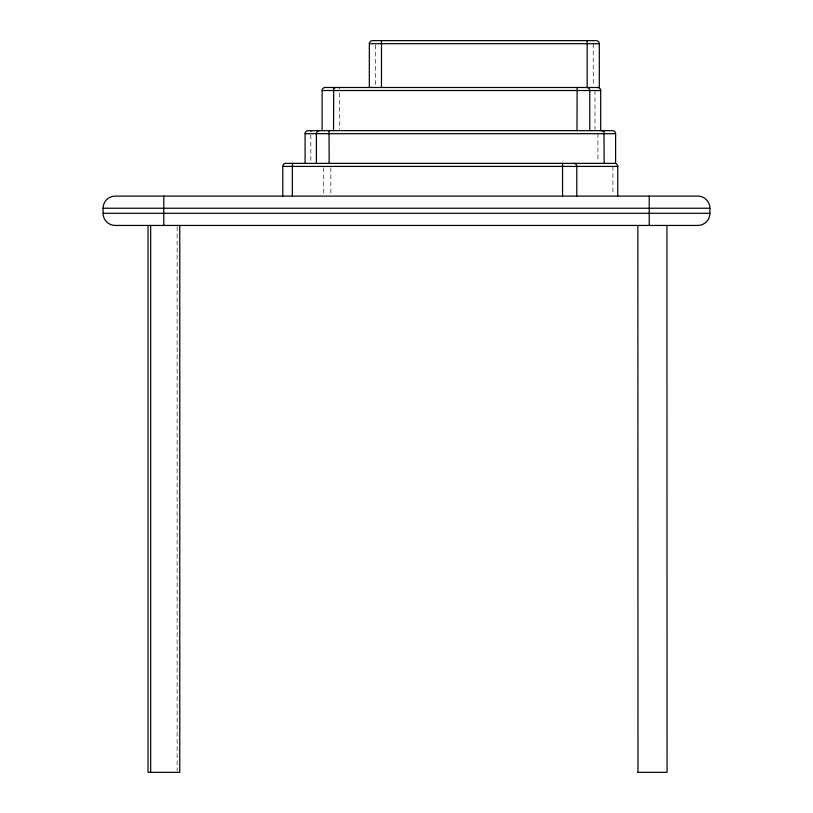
<?xml version="1.0" encoding="UTF-8"?>
<svg xmlns="http://www.w3.org/2000/svg" width="813" height="813" viewBox="0 0 813 813"><rect width="100%" height="100%" fill="white"/><g stroke="black" fill="none" stroke-linecap="round" stroke-linejoin="round"><path stroke-width="0.61" stroke-dasharray="4.07 3.05" d="M612.951 166.411L612.951 193.616M597.911 133.688L597.911 162.143M594.984 90.517L594.984 129.399M593.246 43.689L593.246 86.239M375.403 44.939L375.403 86.239M339.438 93.028L339.438 129.399M330.861 167.651L330.861 193.616M323.737 167.651L323.737 193.616M310.82 134.928L310.82 162.143M177.132 226.715L177.132 771.08"/><path stroke-width="1.22" d="M310.881 131.34L310.973 130.669M333.706 87.499L333.543 130.659M577.128 87.499L576.976 130.659M369.336 87.489L369.336 43.689L599.313 43.689L599.313 87.489L325.129 87.489M322.121 130.659L322.121 90.517L600.705 90.517L600.695 130.659M305.088 163.372L305.088 133.688L615.614 133.688L615.614 163.372L285.607 163.372M282.568 166.411L617.85 166.411M103.078 208.23L709.922 208.23L709.922 213.311A12.134 12.134 0 0 1 697.788 225.445L115.212 225.445A12.134 12.134 0 0 1 103.078 213.311L103.078 208.23A12.134 12.134 0 0 1 115.212 196.096L697.788 196.096A12.134 12.134 0 0 1 709.922 208.23M103.078 213.311L709.922 213.311M637.859 772.35L667.056 772.35L666.945 225.445M339.275 87.499L339.367 88.16M603.988 130.669L604.14 163.372M329.021 130.669L329.163 163.372M649.231 196.096L649.231 225.445M637.859 225.445L637.971 772.35M617.738 196.096L617.738 166.411A3.039 2.978 -90 0 0 614.76 163.372M589.781 130.659L589.781 90.517A3.039 3.028 0 0 0 586.752 87.489M587.169 40.66L587.169 87.489M576.793 196.096L576.793 166.411A3.039 2.978 90 0 0 573.815 163.372M562.535 196.096L562.535 166.411A3.039 0.589 90 0 1 563.124 163.372M381.47 40.66L381.47 87.489M316.399 163.372L316.399 133.688A3.039 3.028 0 0 1 319.428 130.659M292.355 196.096L292.355 166.411A3.039 0.589 90 0 1 292.944 163.372M282.792 196.096L282.792 166.411A3.039 2.978 90 0 1 285.769 163.372M179.764 225.445L179.764 772.35L148.037 772.35L148.037 225.445M163.769 196.096L163.769 225.445M150.679 225.445L150.679 772.35M322.111 90.517A3.039 3.028 0 0 1 325.149 87.489M597.667 87.489A3.039 3.028 0 0 1 600.695 90.517M334.153 88.17A3.039 3.028 0 0 1 336.064 87.489M305.078 133.688A3.039 3.028 0 0 1 308.117 130.659L612.585 130.659A3.039 3.028 0 0 1 615.614 133.688M601.264 130.659A3.039 3.028 0 0 1 603.175 131.34M369.336 43.689A3.039 3.039 0 0 1 372.364 40.65L596.275 40.65A3.039 3.039 0 0 1 599.313 43.689"/></g></svg>
